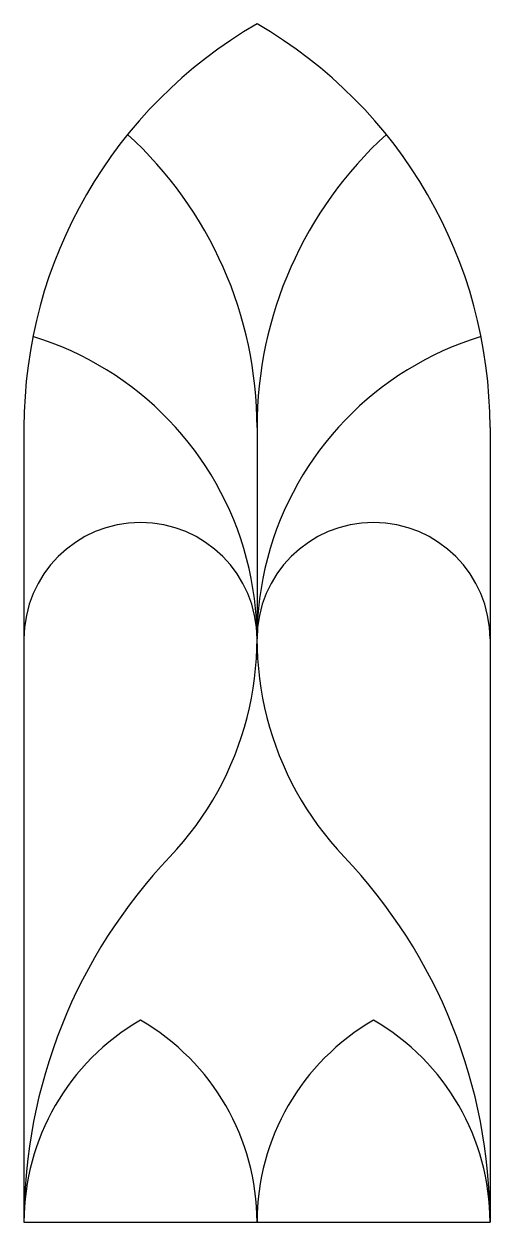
# Model space of a CAD drawing. Extents: x -17.5 to 17.5, y 0 to 90.
import ezdxf

# ---------------------------------------------------------------- set-up
doc = ezdxf.new("R2010")
doc.units = 0
doc.layers.add('MODELSKETCH_VISIBLE', color=7, linetype='CONTINUOUS')

msp = doc.modelspace()

# ---------------------------------------------------------------- linework, layer by layer
at = {"layer": 'MODELSKETCH_VISIBLE'}
for p, q in [((-17.5, 59.689), (-17.5, 0)), ((0, 59.689), (0, 43.802)), ((17.5, 59.689), (17.5, 0)), ((-17.5, 0), (17.5, 0))]:
    msp.add_line(p, q, dxfattribs=at)
for centre, radius, start, end in [((-17.5, 59.689), 35, 0, 60), ((17.5, 59.689), 35, 120, 180), ((-29.797, 59.689), 29.797, 0, 47.62086), ((29.797, 59.689), 29.797, 132.37914, 180), ((-23.744, 43.802), 23.744, 316.44428, 73.06568), ((23.744, 43.802), 23.744, 106.93432, 223.55572), ((-8.75, 43.802), 8.75, 0, 180), ((8.75, 43.802), 8.75, 0, 180), ((22.324, 0), 39.824, 136.44428, 180), ((-22.324, 0), 39.824, 0, 43.55572), ((0, 0), 17.5, 120, 180), ((-17.5, 0), 17.5, 0, 60), ((17.5, 0), 17.5, 120, 180), ((0, 0), 17.5, 0, 60)]:
    msp.add_arc(centre, radius, start, end, dxfattribs=at)

doc.saveas('drawing.dxf')
